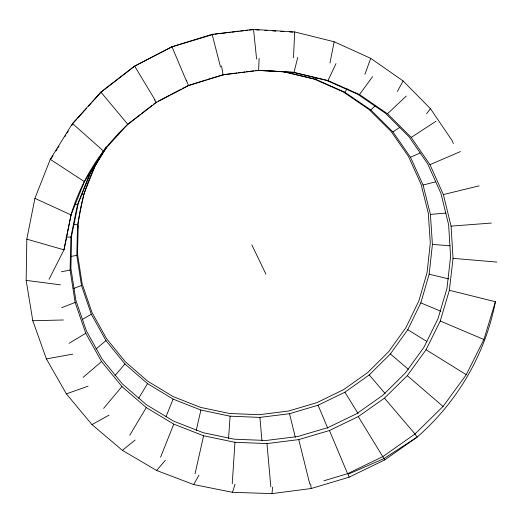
<?xml version="1.0" encoding="UTF-8"?>
<svg xmlns="http://www.w3.org/2000/svg" width="523" height="523" viewBox="0 0 523 523"><rect width="100%" height="100%" fill="white"/><g stroke="black" fill="none" stroke-linecap="round" stroke-linejoin="round"><path stroke-width="0.78" d="M49.038 279.315L63.983 249.837L70.893 215.28A200.224 194.811 -25.7 0 1 127.383 124.801L156.259 102.482L188.528 85.654L223.053 74.861L258.624 70.415L294.004 72.377L327.999 80.555L359.497 94.552L387.51 113.766L411.222 137.431L429.991 164.686L443.367 194.582L451.081 226.126L453.055 258.349L449.368 290.285L495.412 301.719A240.377 233.984 -25.7 0 1 417.132 437.117L384.751 459.894L349.148 477.166L311.244 488.508L272.019 493.614L232.48 492.306L193.667 484.553L156.619 470.478L122.395 450.349L91.989 424.604L66.369 393.865L46.39 358.915L32.799 320.717L26.15 280.38L26.817 239.148L34.91 198.354L50.28 159.358L72.507 123.513L100.874 92.087L134.411 66.192L171.949 46.724L212.135 34.335L253.537 29.386L294.684 31.942L334.171 41.755L370.696 58.341L403.109 80.954L430.468 108.699L452.049 140.53L453.349 143.492M449.368 290.285L440.248 321.03L426.062 349.743L407.28 375.671L384.47 398.14L358.288 416.576L329.457 430.521L298.744 439.601L266.959 443.576L234.964 442.301L203.604 435.777L173.754 424.12L146.263 407.574L121.944 386.543L101.554 361.543L85.772 333.256L75.142 302.457L70.095 270.064L70.867 237.069L77.528 204.519L89.923 173.479L105.156 149.062M278.511 71.376L284.094 71.69L315.572 79.254L344.788 92.205L370.833 109.993L392.93 131.94L410.49 157.246L423.068 185.031L430.409 214.391L432.416 244.404L429.154 274.189L420.825 302.882L407.757 329.706L390.38 353.94L369.231 374.945L344.912 392.191L318.089 405.22L289.5 413.706L259.905 417.4L230.1 416.184L200.904 410.045L173.113 399.114L147.532 383.627L124.919 363.956L105.973 340.61L91.322 314.212L81.477 285.506L76.816 255.348L77.561 224.648L83.765 194.386L95.291 165.556L106.712 147.244M258.624 70.415L259.12 58.315M293.495 57.765L294.684 31.942M232.232 483.814L234.964 442.301M228.551 438.679L230.1 416.184M272.019 493.614L272.614 487.135M77.672 228.937L77.999 225.759M329.954 63.048L334.171 41.755M195.027 473.858L203.604 435.777M196.23 430.39L200.904 410.045M294.004 72.377L297.718 57.471M323.815 480.807L347.592 473.694L382.895 456.559L415 433.966L443.046 406.456L466.248 374.71L483.899 339.499L495.412 301.719M232.48 492.306L235.075 484.18M364.91 74.39L370.696 58.341M140.445 114.406L127.73 124.232L103.476 151.042L84.399 181.625L70.893 215.28M160.581 457.239L173.754 424.12M166.092 416.498L173.113 399.114M315.572 79.254L316.245 77.79M327.999 80.555L335.988 63.61M397.375 91.505L403.109 80.954M193.667 484.553L198.995 475.126M129.763 435.28L146.263 407.574M138.726 398.199L147.532 383.627M51.725 157.815L53 155.769M55.961 150.984L57.236 148.937M58.079 147.571L58.929 146.205M64.859 136.64L65.708 135.274M66.977 133.221L68.245 131.175M71.638 125.71L72.481 124.343M105.169 149.114L90.557 172.538L78.267 203.316L71.664 235.598L70.893 268.319L75.894 300.45L86.426 330.994L102.083 359.066L122.297 383.862L146.414 404.737L173.675 421.159L203.284 432.73L234.389 439.209L266.129 440.477L297.646 436.535L328.111 427.526L356.706 413.693L382.666 395.395L405.279 373.095L423.892 347.37L437.947 318.88L446.969 288.376L450.604 256.695L448.629 224.733L440.954 193.445L427.677 163.804L409.045 136.778L385.523 113.314L357.745 94.271L326.515 80.398L292.821 72.292L257.761 70.35L255.355 70.651M344.788 92.205L347.154 88.884M359.497 94.552L372.605 76.6M426.572 113.805L430.468 108.699M103.613 408.398L121.944 386.543M114.995 375.606L124.919 363.956M156.619 470.478L165.36 460.273M73.874 122.375L76.574 119.381M77.659 118.185L86.308 108.601M88.465 106.208L91.172 103.208M92.251 102.011L101.442 91.832L134.686 66.166L171.884 46.874L213.319 34.4M370.833 109.993L374.899 106.064M387.51 113.766L406.286 96.042M83.157 377.331L101.554 361.543M96.016 349.011L105.973 340.61M51.306 158.502L50.28 159.358L84.399 181.625M122.395 450.349L135.097 440.065M141.713 113.419L151.886 105.561M153.795 104.084L156.338 102.116M392.93 131.94L399.716 127.396M73.331 122.977L72.507 123.513L103.476 151.042M411.222 137.431L435.881 121.31M69.036 343.33L85.772 333.256M82.301 319.533L91.322 314.212M91.989 424.604L109.085 415.118M158.469 101.004L169.125 95.448M170.544 94.709L181.2 89.152M182.619 88.407L188.306 85.445L206.186 79.856M101.442 91.832L100.874 92.087L127.73 124.232M410.49 157.246L420.087 152.984M429.991 164.686L460.417 151.565M61.662 307.694L75.142 302.457M73.88 288.376L81.477 285.506M66.369 393.865L88.067 386.177M207.742 79.372L224.112 74.554M423.068 185.031L435.679 181.821M443.367 194.582L479.101 185.848M61.387 271.777L70.095 270.064M70.52 256.518L76.816 255.348M46.39 358.915L72.677 354.13M225.714 74.358L236.932 72.952M238.534 72.756L240.933 72.455M242.535 72.252L244.941 71.952M246.542 71.756L253.753 70.853M214.927 34.211L217.339 33.923M218.954 33.734L226.191 32.864M227.799 32.674L230.218 32.387M231.826 32.191L235.043 31.805M236.651 31.615L239.063 31.328M240.678 31.132L243.09 30.844M245.503 30.556L247.915 30.269M249.523 30.079L252.746 29.693M134.686 66.166L155.07 100.043M430.409 214.391L445.871 213.083M451.081 226.126L491.365 223.066M32.799 320.717L63.388 319.984M66.016 237.128L70.867 237.069M73.54 224.655L77.561 224.648M260.16 70.363L267.338 70.762M268.933 70.847L276.602 71.259M255.943 29.889L259.14 30.086M264.743 30.432L267.142 30.582M272.738 30.929L275.941 31.125M280.74 31.426L283.937 31.622M289.539 31.968L292.736 32.171M432.416 244.404L450.042 245.777M453.055 258.349L496.85 262.075M26.15 280.38L60.472 284.832M75.135 204.094L77.528 204.519M82.176 194.092L83.765 194.386M283.087 71.618L314.31 79.117L343.291 91.963L369.133 109.614L391.067 131.384L408.496 156.488L420.995 184.057L428.291 213.188L430.305 242.979L427.088 272.535L418.838 301.026L405.881 327.653L388.648 351.711L367.669 372.566L343.533 389.687L316.925 402.625L288.552 411.045L259.179 414.713L229.604 413.497L200.623 407.404L173.048 396.552L147.663 381.169L125.226 361.641L106.431 338.466L91.891 312.264L82.124 283.773L77.502 253.838L78.247 223.373A172.368 168.929 -25.7 0 1 106.228 146.917M429.154 274.189L448.701 278.916M26.817 239.148L63.983 249.837L71.108 214.933L34.91 198.354M420.825 302.882L440.863 311.25M440.248 321.03L483.899 339.499M407.757 329.706L426.905 341.506M426.062 349.743L466.248 374.71M390.38 353.94L408.371 369.343M407.28 375.671L443.046 406.456M369.231 374.945L385.118 393.531M384.47 398.14L415 433.966L417.132 437.117L383.869 458.625L348.03 474.296L349.148 477.166M154.599 100.004L156.259 102.482M344.912 392.191L358.137 413.647M358.288 416.576L384.751 459.894M251.825 244.849L265.913 274.117M171.949 46.724L186.417 80.98M329.457 430.521L347.592 473.694M318.089 405.22L327.823 428.415M186.325 80.111L188.528 85.654M212.135 34.335L220.516 66.983M298.744 439.601L309.819 484.161M289.5 413.706L295.332 437.28M221.556 65.996L223.053 74.861M310.61 483.84L311.244 488.508M253.537 29.386L256.597 59.106M266.959 443.576L270.829 486.795M259.905 417.4L261.945 440.726"/></g></svg>
